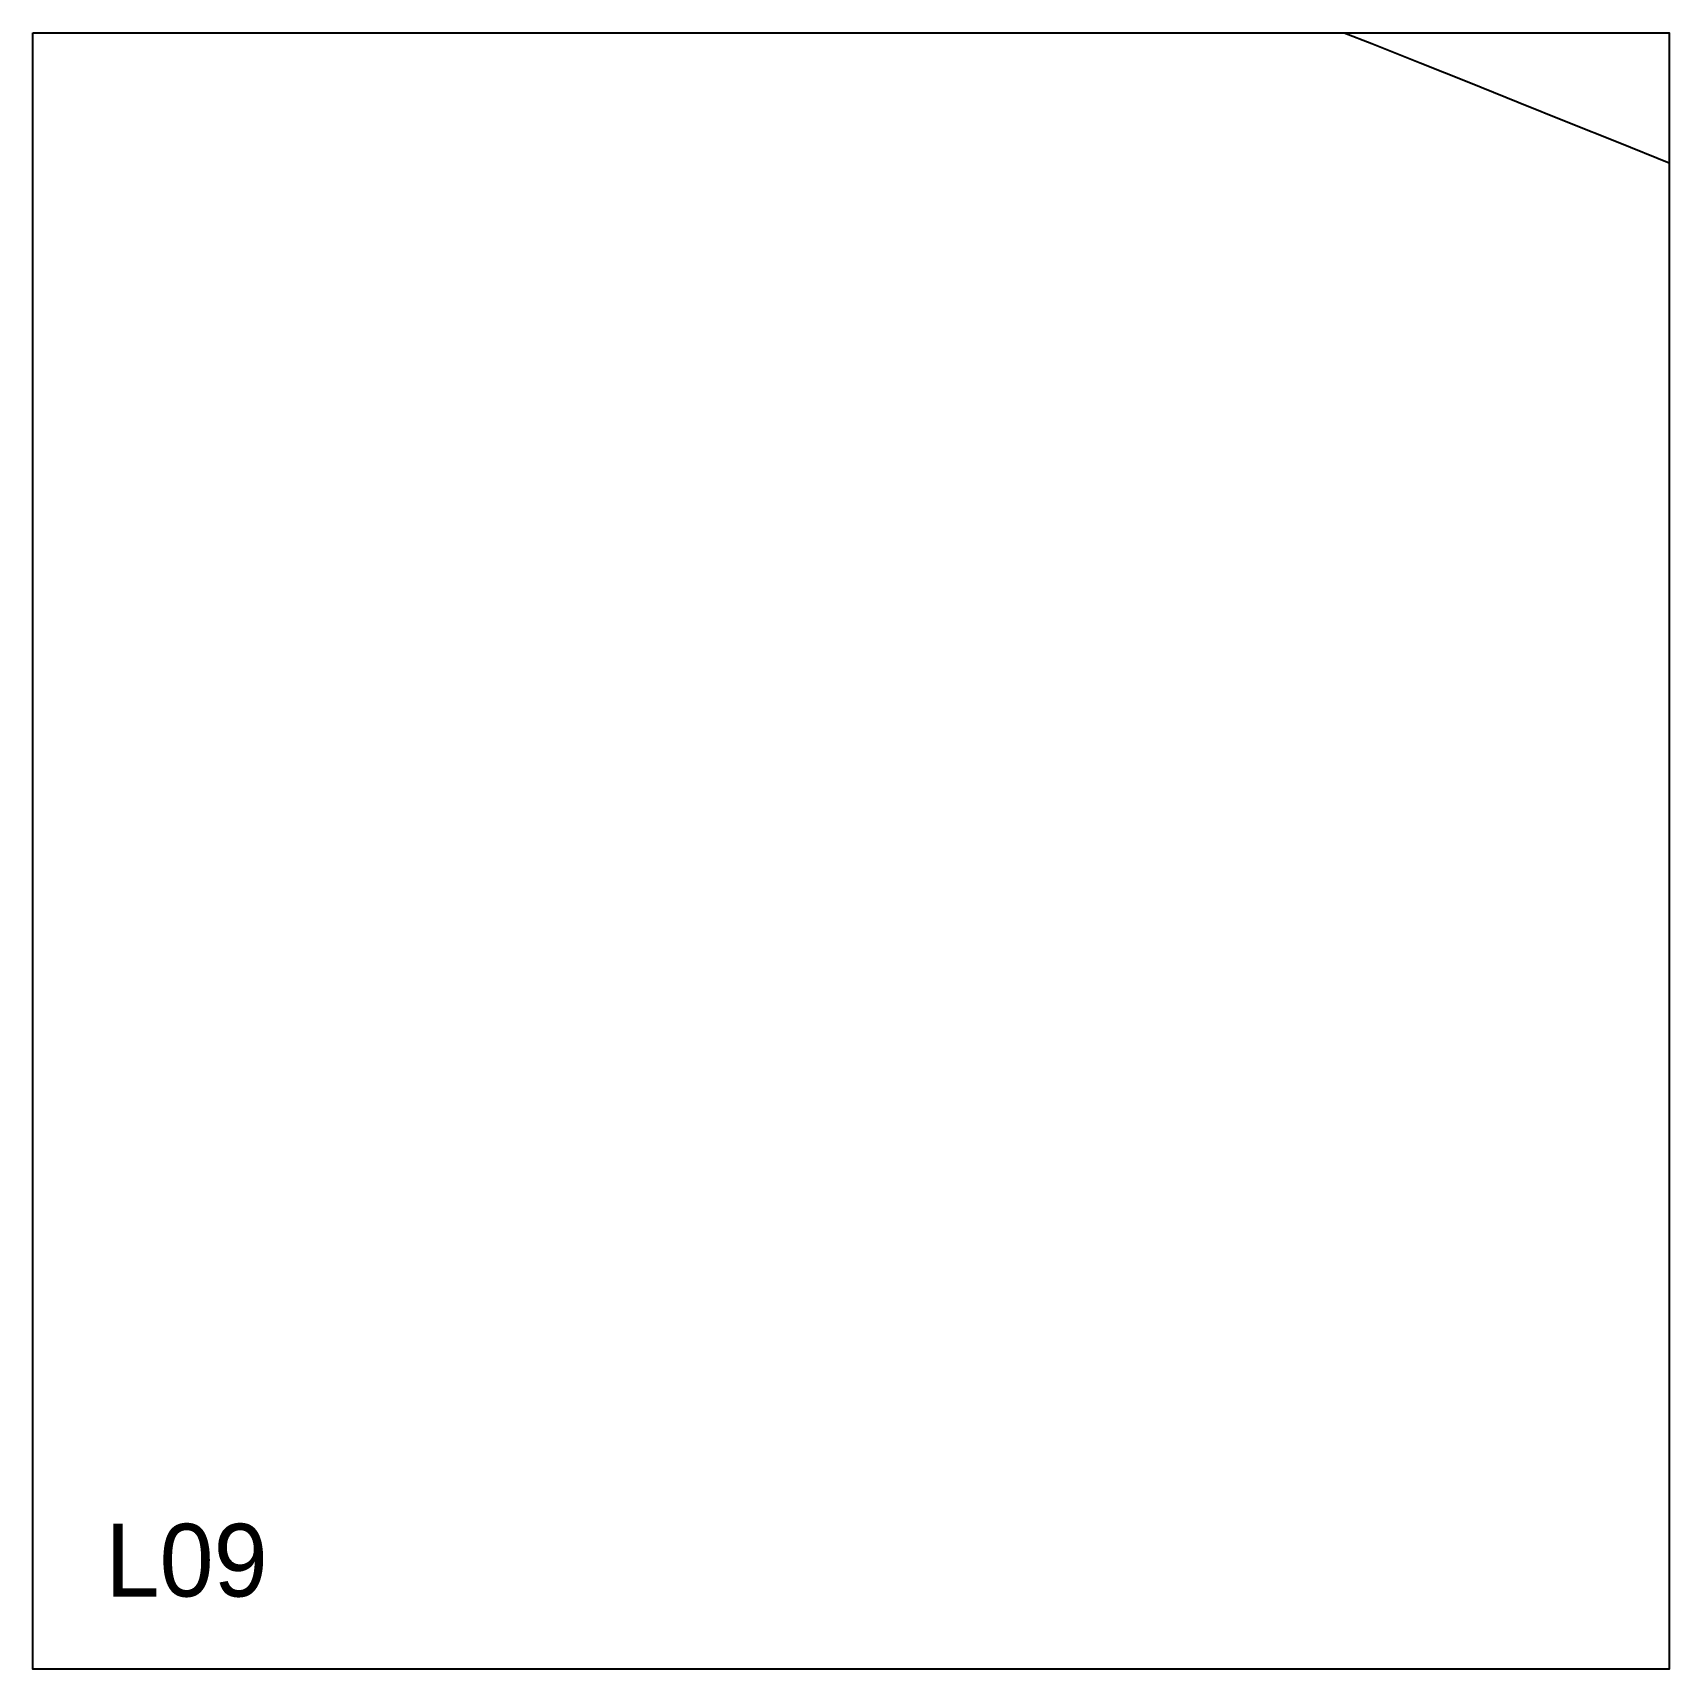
# Model space of a CAD drawing. Header units: millimetres. Extents: x 0 to 900, y 0 to 900.
import ezdxf

# ---------------------------------------------------------------- set-up
doc = ezdxf.new("R2010")
doc.units = ezdxf.units.MM
for name, color, linetype in [('CUT', 1, 'Continuous'), ('DECL', 30, 'Continuous'), ('ID', 3, 'Continuous')]:
    doc.layers.add(name, color=color, linetype=linetype)

msp = doc.modelspace()

# ---------------------------------------------------------------- linework, layer by layer
at = {"layer": 'CUT'}
msp.add_lwpolyline([(0, 900), (900, 900), (900, 0), (0, 0), (0, 900)], close=True, dxfattribs=at)
at = {"layer": 'DECL'}
msp.add_lwpolyline([(721.25, 900), (736.36, 894.01), (762.92, 883.44), (789.76, 872.73), (816.87, 861.87), (844.25, 850.87), (871.92, 839.73), (899.88, 828.43), (900, 828.38)], dxfattribs=at)

# ---------------------------------------------------------------- texts
at = {"layer": 'ID'}
msp.add_text('L09', height=40, dxfattribs=at).set_placement((40, 40))

doc.saveas('drawing.dxf')
